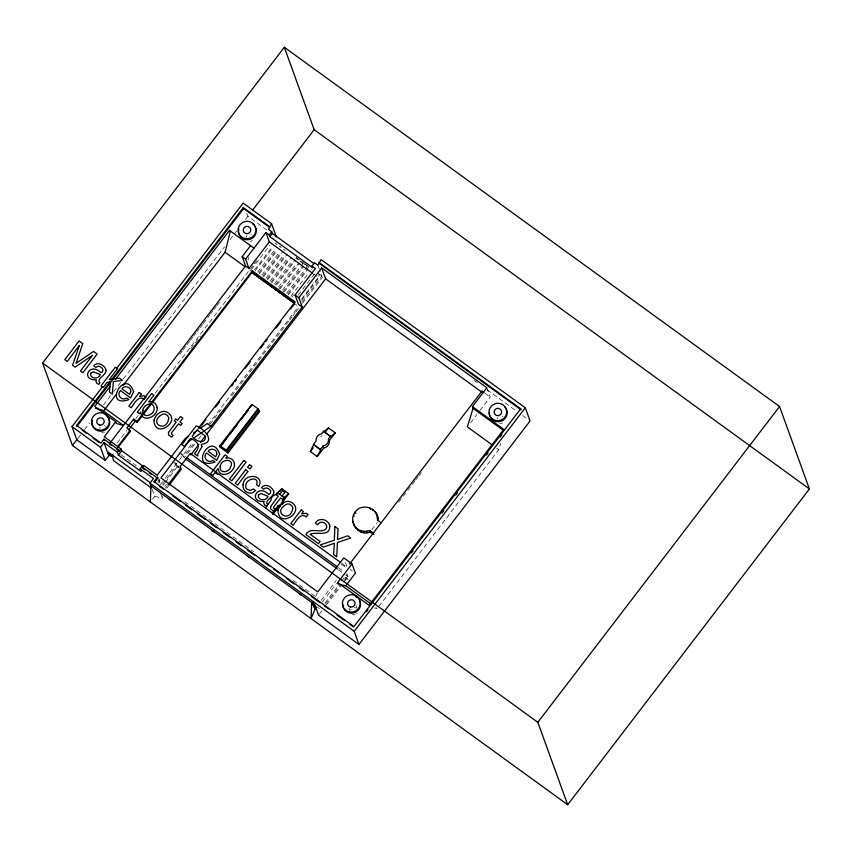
<?xml version="1.0" encoding="UTF-8"?>
<svg xmlns="http://www.w3.org/2000/svg" width="852" height="852" viewBox="0 0 852 852"><rect width="100%" height="100%" fill="white"/><g stroke="black" fill="none" stroke-linecap="round" stroke-linejoin="round"><path stroke-width="0.64" stroke-dasharray="4.26 3.19" d="M152.22 489.389L154.734 496.311L162.391 498.282L162.412 495.8M248.017 259.988L248.656 257.464M378.81 606.422L498.793 449.675L500.678 443.487M315.677 596.634L317.21 593.088M158.791 482.764L159.867 480.336M78.096 438.088L80.834 434.509M84.572 429.632L89.716 422.911M103.433 404.988L112.858 392.676M113.667 391.611L122.56 380.003M123.37 378.938L224.502 246.835M230.083 239.54L236.6 231.02M245.451 219.465L249.487 214.193M179.825 354.134L182.253 350.96M183.052 349.906L186.29 345.678M187.099 344.623L189.527 341.46M190.337 340.395L192.754 337.232M193.564 336.178L195.992 333.004M196.801 331.95L199.23 328.787M200.039 327.722L202.456 324.559M203.266 323.504L209.741 315.048M210.55 313.994L212.968 310.831M213.777 309.777L216.206 306.603M217.015 305.548L219.443 302.375M117.097 443.051L126.671 430.537M135.841 418.556L138.258 415.403M155.192 393.273L253.481 264.876M254.269 263.843L256.633 260.765M190.805 348.66L200.486 336.007M251.329 269.583L269.892 245.333M254.673 269.882L272.768 246.249M255.099 270.883L273.204 247.25M257.709 272.086L275.803 248.454M258.827 272.896L276.921 249.253M259.253 273.897L277.347 250.254M261.862 275.1L279.957 251.457M262.97 275.91L281.064 252.267M263.406 276.911L283.077 251.212M266.016 278.114L284.11 254.471M267.123 278.913L285.218 255.28M267.549 279.914L287.22 254.226M270.159 281.117L288.253 257.485M271.277 281.927L289.371 258.284M271.703 282.928L291.373 257.229M274.312 284.131L292.406 260.488M275.42 284.941L294.302 260.275M276.644 284.909L295.527 260.243M278.466 287.145L295.772 264.535M278.785 288.977L298.456 263.279M280.01 288.945L299.67 263.257M282.608 290.149L303.067 263.428L301.246 261.202L300.032 261.223L303.067 263.428M282.939 291.991L302.609 266.293M284.153 291.959L303.823 266.271M286.762 293.163L307.221 266.442L304.175 264.237L305.399 264.205L306.613 265.696M287.87 293.972L308.328 267.251L311.363 269.456M288.306 294.973L307.977 269.275M290.915 296.177L309.01 272.534M292.023 296.975L293.599 294.92M298.211 295.069L315.517 272.459M157.833 481.178L159.43 479.09M158.153 482.051L159.739 479.964M301.576 299.116L319.67 275.473L317.849 273.247M160.421 484.682L164.415 479.474M165.213 478.43L178.632 460.889M179.389 459.91L192.786 442.412M301.597 300.266L318.797 277.784L317.956 275.452M162.604 484.213L176.95 465.384L174.223 463.03M194.639 444.18L184.17 457.854L183.702 456.565L194.192 442.87M207.899 424.956L298.221 306.965M302.172 301.8L321.843 276.101L319.66 270.052M152.551 499.165L154.734 496.311M163.051 485.448L164.649 483.361M165.448 482.317L177.418 466.683L176.971 465.448L178.835 466.758M198.665 438.929L201.072 435.766M209.933 424.2L221.2 409.482M231.659 395.818L285.59 325.368M286.389 324.314L288.807 321.161M289.616 320.107L292.034 316.955M292.832 315.9L295.25 312.748M296.049 311.694L298.466 308.541M302.492 303.28L322.61 276.996M164.787 486.385L166.374 484.309M165.576 487.983L167.152 485.842M166.822 488.175L168.419 486.087M371.76 529.859L377.298 522.627M321.151 600.287L336.071 580.787M322.429 601.895L336.54 583.375M398.704 502.169L414.828 481.103M415.627 480.059L418.055 476.896M418.854 475.842L421.271 472.69M341.535 581.053L347.02 573.886L348.053 576.729L342.483 584.014M325.017 603.088L339.937 583.599M325.602 604.164L339.735 585.686M344.474 579.36L345.965 577.411L347.861 578.785M344.815 580.297L346.306 578.348L345.965 577.411M319.404 614.154L322.588 610M326.561 604.803L341.684 585.047M470.538 422.784L476.832 414.562M479.985 410.451L490.209 397.085L486.833 387.756M276.346 243.139L275.132 243.161L277.156 244.63M280.5 246.143L279.275 246.175L281.298 247.644M322.354 435.883L322.194 435.883A6.262 6.092 -19.9 0 0 320.618 436.33M374.71 608.03L377.202 608.53L375.104 607.007M249.551 270.009L252.575 271.703M266.868 230.019L247.9 216.259L246.601 212.67M474.17 380.397L477.397 382.74M487.067 389.758L516.088 410.813M522.542 415.488L526.845 418.609M485.054 393.347L490.209 397.085M296.027 257.379L300.33 260.499M301.406 261.276L304.633 263.619M305.708 264.397L308.935 266.74M318.616 273.758L321.843 276.101M283.428 249.189L285.452 250.648M313.419 273.886L316.646 276.229M496.705 448.163L498.793 449.675M293.812 303.078L296.847 305.282M341.769 563.332L347.147 567.23L344.613 560.222M350.236 569.466L352.302 570.968M341.29 564.13L346.636 568.007M179.751 452.55L185.022 456.374M338.446 567.666L343.825 571.564M338.414 569.743L344.836 574.397M345.912 575.175L348.053 576.729M346.306 578.348L348.202 579.722M172.999 461.369L179.208 465.884M177.418 466.683L179.303 468.046M121.037 454.702L136.309 465.746M184.778 501.753L253.608 551.691M293.407 580.553L318.137 598.498M317.402 607.146L319.34 608.541M180.975 454.201L183.702 456.565M176.971 465.448L179.144 467.62M317.902 265.206L319.212 268.838M356.04 605.495L356.85 607.71M348.958 608.008L349.767 610.234M157.183 475.171L159.984 482.914M160.506 493.084L162.391 498.282M104.498 432.678A3.759 3.653 -19.9 0 1 101.633 432.55M99.652 428.364A3.759 3.653 -19.9 0 1 100.291 427.065M104.221 425.67A3.759 3.653 -19.9 0 1 105.541 426.266M357.094 613.355A3.759 3.653 -19.9 0 1 356.594 613.898M355.327 614.633A3.759 3.653 -19.9 0 1 352.472 614.516M350.481 610.33A3.759 3.653 -19.9 0 1 351.13 609.031M354.336 607.529A3.759 3.653 -19.9 0 1 356.37 608.232M252.309 240.488A3.759 3.653 -19.9 0 1 250.328 241.404M246.079 237.633A3.759 3.653 -19.9 0 1 246.835 235.621M250.776 234.225A3.759 3.653 -19.9 0 1 251.457 234.46M502.552 422.88A3.759 3.653 -19.9 0 1 499.709 423.306M497.035 418.886A3.759 3.653 -19.9 0 1 497.674 417.587M502.297 416.426A3.759 3.653 -19.9 0 1 502.925 416.788M297.092 258.188L295.878 258.22L298.914 260.424L297.092 258.188"/><path stroke-width="1.28" d="M150.367 502.009L150.964 485.917L149.963 483.148L153.498 478.536L140.122 468.824L141.783 466.651L157.045 477.727L157.396 478.717L154.425 482.605L154.063 481.625L157.045 477.727M313.174 603.834L311.651 602.481L311.055 618.573L316.092 606.592M123.189 385.317L225.056 252.245L230.125 232.127L229.497 230.402L115.691 379.065M378.086 520.657C379.161 508.697 362.345 501.86 355.22 511.967C347.499 521.445 358.703 537.197 370.183 531.925L373.879 534.598M194.128 437.79L211.008 426.256L302.236 307.082L298.86 297.753L321.673 267.943L486.833 387.756L472.402 406.606L473.02 408.342L467.397 426.895L492.52 445.117M330.533 436.096L328.457 438.823L329.223 440.985A6.262 6.092 -19.9 0 1 323.888 447.96L317.178 456.512L310.352 451.56L313.642 444.307L316.124 440.846A6.262 6.092 -19.9 0 1 321.46 433.87L323.707 431.155L330.736 436.65L335.273 432.869L328.446 427.917L323.909 431.698L330.736 436.65M317.178 456.512L320.661 449.813L313.642 444.307M42.6 363.048L284.323 47.265L779.559 406.521L809.4 488.952L567.677 804.735L72.441 445.479L42.6 363.048L537.836 722.304L567.677 804.735M110.089 454.095L105.243 460.421L76.797 439.781L72.037 426.618L102.709 386.552M116.426 368.628L243.139 203.095L271.586 223.735L276.357 236.899M112.017 379.097L243.31 207.579L243.661 208.57L76.925 426.383L76.573 425.404L110.398 381.206M110.046 386.446L94.71 406.479L115.776 421.751L116.404 423.487L123.476 425.446L102.41 410.163L95.339 408.204M72.441 445.479L77.287 439.142M252.725 209.965L314.164 129.696L284.323 47.265M103.784 410.664L115.904 394.827M115.776 421.751L104.264 436.788L121.08 448.983L121.708 450.719L143.392 466.449M248.986 268.455L245.61 259.125L265.941 232.553L269.317 241.893L248.986 268.455L245.557 265.973L242.181 256.633L250.563 245.685M121.08 448.983L119.418 451.155L119.056 450.175L103.965 439.217L100.983 443.115L76.573 425.404M105.243 460.421L100.483 447.257L104.019 442.635L117.395 452.348L118.375 455.064L141.102 471.539L140.122 468.824M314.068 263.705L272.331 233.427L271.703 231.691L268.423 229.316L271.586 223.735M150.942 485.864L314.825 604.75L318.605 615.197L358.958 644.474L530.072 420.952L525.301 407.778L321.066 259.626L317.902 265.206L314.516 262.757L312.034 265.994L312.663 267.72L269.85 236.664L269.221 234.928L271.703 231.691M110.025 443.019L245.557 265.973M269.85 236.664L272.331 233.427M136.938 421.484L252.267 270.829L252.575 271.703L137.257 422.358L133.657 419.109L126.905 427.938L130.494 431.187L117.725 447.864M128.652 429.845L135.915 420.355M117.416 446.991L130.186 430.313M111.346 456.203L107.757 452.955L108.311 454.51L111.346 456.203L112.943 454.116M117.395 452.348L119.056 450.175M118.375 455.064L121.708 450.719M145.191 469.857L142.135 467.642L143.796 465.469L157.183 475.171L185.385 438.333L188.313 436.405M302.236 307.082L298.466 304.356L295.09 295.016L315.421 268.455L312.034 265.994M198.303 428.311L295.08 301.896L252.267 270.829M201.04 426.021L205.875 419.706M215.556 407.054L219.582 401.793M231.68 385.988L233.288 383.879M234.907 381.771L236.515 379.672M245.387 368.075L250.232 361.759M260.712 348.063L263.939 343.846M265.547 341.737L267.166 339.628M276.037 328.041L280.872 321.726M290.553 309.084L294.579 303.813M167.972 484.863L180.72 468.121M190.795 454.957L198.867 444.403M200.486 442.294L205.332 435.968M206.94 433.86L325.613 278.838L321.673 267.943M169.218 485.054L181.188 469.409L180.155 466.566L190.23 453.402L340.693 562.544M252.011 404.455L257.975 408.79L259.7 411.516L227.974 452.955L220.018 447.183L219.592 446.001L252.011 404.455L220.487 446.448L226.046 439.185M230.008 433.998L237.154 424.669M241.127 419.482L248.273 410.142M227.974 452.955L226.259 450.229L257.975 408.79M226.451 450.772L258.177 409.333M227.548 451.773L259.274 410.334M265.473 508.048L270.947 500.348A5.815 5.644 -19.9 0 1 275.239 494.81L281.874 488.76L288.7 493.713L283.056 501.615A5.815 5.644 -19.9 0 1 282.278 504.459M279.744 491.551L281.874 488.76M310.352 451.56L313.259 447.758M325.4 431.9L328.446 427.917M320.458 449.26L323.153 445.947A6.262 6.092 -19.9 0 0 328.499 438.972L328.457 438.823M288.7 493.713L284.163 497.493L282.534 500.156A5.815 5.644 -19.9 0 1 278.231 505.705L272.289 513L272.821 514.459L278.764 507.164A5.815 5.644 -19.9 0 0 280.159 506.578M329.181 440.825L335.273 432.869M349.565 564.067L481.966 391.111L484.021 392.602M338.319 584.27L337.701 582.566L352.014 563.875L343.771 557.89L317.732 591.906L160.953 477.908L189.144 441.07L192.083 439.142M339.565 584.515L345.795 585.739L355.39 573.204L352.014 563.875M318.925 262.427L520.678 408.79L353.942 626.614L154.063 481.625M366.381 611.821L367.989 609.712M411.484 552.895L413.103 550.786M442.103 512.904L443.711 510.795M455.788 495.012L457.407 492.914M486.396 455.032L488.015 452.923M500.092 437.14L501.711 435.031M358.958 644.474L354.198 631.311L525.301 407.778M537.836 722.304L779.559 406.521M193.553 432.922L197.813 430.079M199.943 428.662L207.238 423.519L211.008 426.256M353.644 524.129C356.221 530.104 363.687 532.947 369.651 530.476L373.346 533.15M219.592 446.001L220.487 446.448M137.257 422.358L134.222 420.664L133.657 419.109M314.164 129.696L809.4 488.952M243.31 207.579L269.434 226.536M243.661 208.57L269.796 227.527M319.276 263.417L521.041 409.78L520.678 408.79M265.941 232.553L269.221 234.928M325.613 278.838L482.53 392.665L481.966 391.111M269.317 241.893L312.343 273.098M229.497 230.402L253.992 248.166M472.402 406.606L503.798 429.387L369.108 605.346L337.701 582.566M473.02 408.342L503.383 430.367M242.181 256.633L245.61 259.125M295.09 295.016L298.86 297.753M225.056 252.245L245.067 266.761M251.702 271.575L294.728 302.79M313.834 444.861L320.661 449.813M381.249 522.83L377.553 520.146L376.669 514.246M220.285 445.894L226.259 450.229M277.337 492.541L284.163 497.493M215.503 472.881L217.654 474.436M186.907 457.737L337.371 566.889M185.246 458.632L337.339 568.966M345.795 585.739L370.918 603.972M109.354 443.86L111.367 445.319M116.394 448.972L119.418 451.155M149.26 472.807L151.294 474.287M82.229 430.239L86.478 433.317M92.847 437.939L99.215 442.561M159.793 486.503L164.095 489.623M172.69 495.853L180.209 501.317M185.587 505.215L192.03 509.89M197.408 513.788L204.927 519.241M210.306 523.139L216.749 527.825M223.192 532.5L229.646 537.175M236.089 541.851L241.467 545.749M247.911 550.424L254.365 555.099M260.808 559.785L269.402 566.016M273.705 569.136L279.073 573.034M286.602 578.487L294.121 583.95M299.489 587.848L303.791 590.958M311.31 596.421L319.915 602.652M324.207 605.772L328.51 608.892M337.104 615.133L344.623 620.586M350.002 624.484L353.218 626.827M150.25 482.658L107.171 451.358L104.019 442.635M72.037 426.618L100.483 447.257M149.963 483.148L354.198 631.311M169.111 499.325L171.252 500.88M212.116 530.519L214.257 532.074M246.516 555.472L248.667 557.038M299.201 593.695L301.342 595.25M151.177 487.908L113.38 460.485L112.464 455.234M377.212 515.694L375.029 511.519M311.651 602.481L315.059 609.031L313.334 603.099M377.542 517.313L378.075 518.772M372.707 509.315L373.251 510.763M369.875 507.781L370.418 509.23M369.651 530.476L370.183 531.925M366.85 531.254L367.382 532.713M363.591 531.328L364.123 532.788M355.22 511.967L355.753 513.415M360.439 530.583L360.971 532.042M353.601 514.768L354.134 516.227M357.606 529.06L358.149 530.508M355.295 526.856L355.827 528.304M352.792 521.062L354.187 525.577M323.707 431.155L323.909 431.698M322.993 445.958L323.717 447.971M251.255 405.445L251.457 405.989M282.47 499.698L283.002 501.157M277.827 505.758L278.359 507.228M141.783 466.651L142.135 467.642M103.965 439.217L104.317 440.207M504.895 407.149A8.935 8.68 -19.9 0 1 501.136 421.218A8.935 8.68 -19.9 0 1 489.346 412.666M359.363 599.957A8.935 8.68 -19.9 0 1 353.75 612.918A8.935 8.68 -19.9 0 1 342.792 604.111M355.572 596.581A8.935 8.68 -19.9 0 1 357.063 597.454M106.234 415.488A8.935 8.68 -19.9 0 1 108.577 426.703A8.935 8.68 -19.9 0 1 97.479 430.643A8.935 8.68 -19.9 0 1 92.24 420.462M255.078 226.547A8.935 8.68 -19.9 0 1 248.603 239.689A8.935 8.68 -19.9 0 1 238.784 229.018M252.778 224.044A8.935 8.68 -19.9 0 1 254.056 225.184M205.417 437.257C204.906 445.426 194.916 440.377 192.201 436.32L197.089 429.94L204.427 435.404L205.417 437.257M329.82 526.11C329.852 537.505 316.326 531.233 310.128 534.247L320.15 541.51L318.488 543.672L305.889 534.534C310.469 526.579 320.032 533.735 325.762 529.177C329.799 524.001 320.341 519.06 317.679 524.811L315.336 523.107C318.85 516.749 328.861 519.443 329.82 526.11M234.449 463.776C235.589 472.785 219.518 480.006 218.144 468.504L212.819 475.459L210.508 473.787L225.045 454.808L227.282 456.427L225.908 458.238C229.689 456.853 234.247 459.697 234.449 463.776M105.989 370.066C106.926 374.933 95.349 379.321 100.025 382.665L98.736 384.358L96.968 383.432L95.882 381.334L96.446 379.79C80.173 380.897 89.258 361.024 100.941 372.686L102.506 371.77L102.964 369.459C101.782 366.999 98.012 364.805 95.893 367.489L93.741 365.923C97.245 360.95 104.881 365.21 105.989 370.066M273.79 491.785C274.727 496.663 263.14 501.04 267.826 504.384L266.527 506.077L264.77 505.151L263.683 503.063L264.248 501.519C247.964 502.627 257.059 482.754 268.742 494.416L270.308 493.489L270.766 491.189C269.583 488.718 265.813 486.535 263.694 489.208L261.543 487.653C265.047 482.669 272.672 486.939 273.79 491.785M157.173 407.639C158.365 416.852 141.634 423.71 140.782 412.048L139.451 413.795L137.321 412.251L151.667 393.507L153.914 395.136L148.727 401.91C152.529 400.706 156.875 403.678 157.173 407.639M153.967 420.537C154.808 439.717 182.637 420.931 166.864 412.091A7.135 6.933 -19.9 0 0 162.093 411.591C158.003 412.709 154.83 416.436 153.967 420.537M277.997 510.508C278.828 529.688 306.667 510.902 290.894 502.062A7.135 6.933 -19.9 0 0 286.123 501.562C282.033 502.68 278.849 506.407 277.997 510.508M168.749 418.002C166.885 434.137 147.098 422.592 162.476 414.296A3.951 3.845 -19.9 0 1 165.714 414.317L167.791 415.851L168.749 418.002M292.768 507.973C290.915 524.108 271.128 512.563 286.496 504.267A3.951 3.845 -19.9 0 1 289.733 504.288L291.81 505.822L292.768 507.973M334.932 526.547L334.282 540.243L320.214 544.918L323.291 547.154L334.378 543.256L333.579 554.62L336.742 556.92L337.445 542.532L350.736 538.017L347.701 535.812L337.456 539.497L338.116 528.868L334.932 526.547M243.065 484.916C242.224 488.92 245.61 492.552 249.423 493.084A5.932 5.772 -19.9 0 0 253.15 492.424L255.621 490.571L253.374 488.942L250.392 490.486L246.643 488.984A3.568 3.461 -19.9 0 1 245.781 486.322C245.078 478.632 259.668 475.352 256.601 484.724L258.848 486.354C265.238 474.362 243.182 472.594 243.065 484.916M113.337 381.6L112.368 394.146L109.418 392.005L110.398 382.037L107.118 382.388L103.209 387.5L100.983 385.892L115.286 367.212L117.501 368.82L109.205 379.662L119.546 378.182L122.496 380.312L113.337 381.6M220.157 466.662C219.039 473.968 229.39 472.668 230.711 466.928C234.832 457.939 220.572 458.578 220.157 466.662M142.87 410.302C141.794 419.386 154.819 415.318 154.169 408.119C153.562 400.781 143.274 404.423 142.87 410.302M133.594 391.686L130.58 397.905L120.526 390.61C115.851 394.785 122.273 401.665 126.735 397.927L129.003 399.577C102.389 408.885 124.893 366.786 133.594 391.686M219.678 454.137L216.664 460.357L206.61 453.051C201.935 457.236 208.357 464.116 212.819 460.378L215.098 462.018C188.473 471.337 210.976 429.238 219.678 454.137M168.494 432.454L168.568 434.935L171.689 437.183L173.073 435.372L171.444 434.041L171.689 432.731L178.494 423.838L180.688 425.436L182.115 423.561L179.921 421.974L182.829 418.172L180.496 416.479L177.589 420.281L175.725 418.928L174.298 420.803L176.162 422.145L168.494 432.454M270.627 506.546L270.702 509.027L273.822 511.275L275.207 509.464L273.577 508.122L273.822 506.823L280.627 497.93L282.811 499.517L284.248 497.653L282.055 496.066L284.962 492.264L282.63 490.571L279.722 494.373L277.858 493.02L276.431 494.895L278.295 496.237L270.627 506.546M201.967 446.682L197.92 453.775L197.547 455.937L194.416 453.669C200.784 447.012 199.347 442.209 190.592 438.429L184.458 446.437L181.902 444.595L196.205 425.915C204.374 428.524 216.664 442.582 201.2 444.307L201.967 446.682M130.771 391.515L129.6 394.37L121.974 388.832C124.413 384.944 131.293 386.84 130.771 391.515M216.855 453.967L215.684 456.821L208.058 451.283C210.497 447.396 217.377 449.292 216.855 453.967M79.247 345.614L72.601 365.295L75.125 367.127L92.549 355.273L80.439 370.982L82.868 372.739L97.16 354.07L93.55 351.439L76.084 363.335L82.761 343.622L79.108 340.97L64.816 359.65L67.255 361.418L79.247 345.614M90.983 372.995L90.482 374.017C90.61 379.172 98.853 379.385 100.259 374.582L93.507 371.855L90.983 372.995M258.784 494.724L258.284 495.736C258.412 500.901 266.655 501.104 268.05 496.311L261.308 493.585L258.784 494.724M139.249 392.474L128.833 406.084L131.133 407.757C133.775 404.359 138.738 394.284 144.265 399.492L146.118 397.075L143.935 395.775L139.643 396.414L141.443 394.061L139.249 392.474M243.81 460.453L229.507 479.122L231.819 480.794L246.111 462.125L243.81 460.453M245.653 469.761L235.28 483.308L237.623 485.012L247.996 471.454L245.653 469.761M249.572 464.628L247.591 467.226L249.934 468.93L251.926 466.332L249.572 464.628M301.214 509.965L290.798 523.575L293.099 525.258C295.74 521.861 300.703 511.775 306.23 516.983L308.083 514.565L305.9 513.277L301.608 513.905L303.408 511.551L301.214 509.965M253.534 272.938L252.309 272.97L255.355 275.175L253.534 272.938M257.677 275.952L256.463 275.984L259.498 278.178L257.677 275.952M261.83 278.966L260.616 278.987L263.651 281.192L261.83 278.966M265.984 281.969L264.759 282.001L267.805 284.206L265.984 281.969M270.127 284.983L268.912 285.015L271.948 287.22L270.127 284.983M274.28 287.997L273.066 288.019L276.101 290.223L274.28 287.997M278.434 291.011L277.209 291.033L280.255 293.237L278.434 291.011M282.576 294.015L281.362 294.047L284.398 296.251L282.576 294.015M286.73 297.028L285.516 297.05L288.551 299.254L286.73 297.028M290.883 300.042L289.659 300.064L292.705 302.268L290.883 300.042M350.577 607.029A3.759 3.653 -19.9 0 0 354.837 602.162A3.759 3.653 -19.9 0 0 348.468 601.065A3.759 3.653 -19.9 0 0 350.577 607.029M349.597 612.002A8.935 8.68 -19.9 0 0 359.704 600.426A8.935 8.68 -19.9 0 0 344.57 597.827A8.935 8.68 -19.9 0 0 349.597 612.002M496.152 420.558A8.935 8.68 -19.9 0 0 506.258 408.981A8.935 8.68 -19.9 0 0 491.125 406.383A8.935 8.68 -19.9 0 0 496.152 420.558M497.131 415.584A3.759 3.653 -19.9 0 0 501.381 410.717A3.759 3.653 -19.9 0 0 495.012 409.62A3.759 3.653 -19.9 0 0 497.131 415.584M245.312 238.592A8.935 8.68 -19.9 0 0 255.419 227.015A8.935 8.68 -19.9 0 0 240.285 224.417A8.935 8.68 -19.9 0 0 245.312 238.592M246.292 233.618A3.759 3.653 -19.9 0 0 250.552 228.751A3.759 3.653 -19.9 0 0 244.183 227.654A3.759 3.653 -19.9 0 0 246.292 233.618M98.768 430.036A8.935 8.68 -19.9 0 0 108.875 418.46A8.935 8.68 -19.9 0 0 93.741 415.861A8.935 8.68 -19.9 0 0 98.768 430.036M99.748 425.063A3.759 3.653 -19.9 0 0 103.997 420.196A3.759 3.653 -19.9 0 0 97.629 419.099A3.759 3.653 -19.9 0 0 99.748 425.063"/></g></svg>
